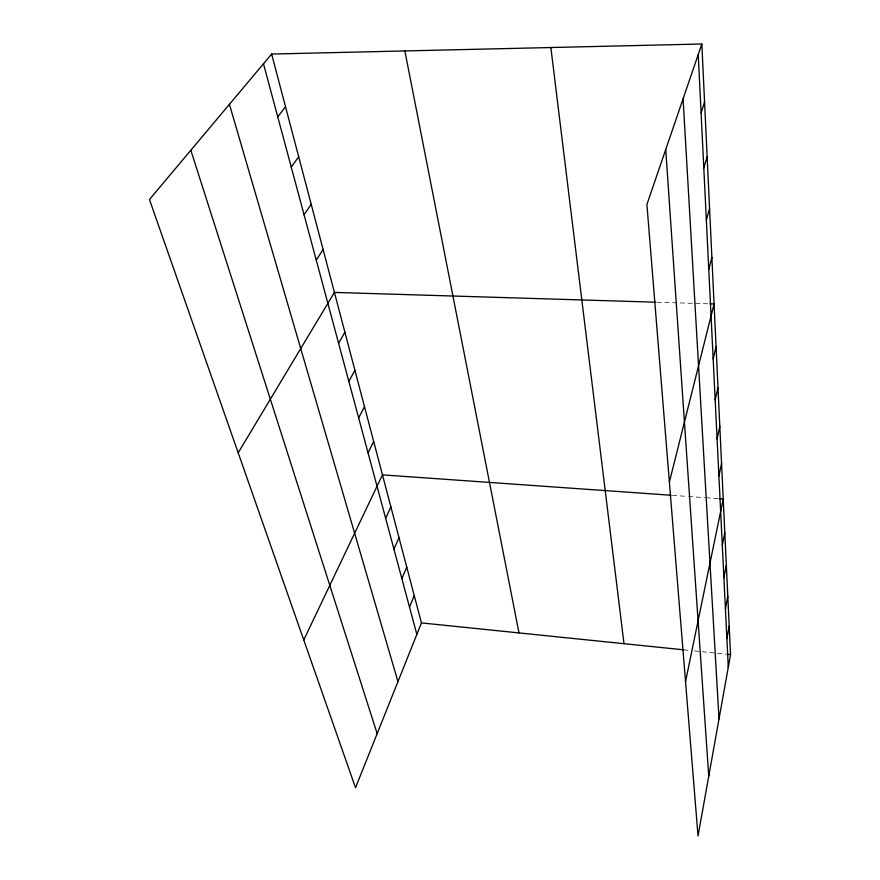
<?xml version="1.0" encoding="UTF-8"?>
<svg xmlns="http://www.w3.org/2000/svg" width="880" height="880" viewBox="0 0 880 880"><rect width="100%" height="100%" fill="white"/><g stroke="black" fill="none" stroke-linecap="round" stroke-linejoin="round"><path stroke-width="0.66" stroke-dasharray="4.4 3.3" d="M657.14 302.247L708.62 303.809M672.386 495.341L687.236 496.397M688.567 496.485L704.561 497.618M705.892 497.706L717.893 498.553M683.573 649.803L689.029 650.364M694.496 650.925L726.539 654.203"/><path stroke-width="1.32" d="M701.844 44L730.543 654.621L698.027 836L646.91 204.501L701.844 44L271.645 54.054L149.457 199.518L355.52 787.732L421.443 622.908L271.645 54.054M726.891 638.616L729.201 626.043M725.428 608.828L727.793 596.266M723.899 577.764L726.341 565.213M722.315 545.325L724.812 532.796M685.531 681.637L723.228 498.938L719.224 498.652M718.905 475.948L721.556 463.518M717.09 438.79L719.818 426.437M715.176 399.828L717.992 387.574M713.163 358.93L716.078 346.808M669.383 482.075L714.065 303.974L709.984 303.853M708.774 269.313L711.876 257.532M706.354 220.088L709.577 208.538M703.802 168.058L707.146 156.783M701.096 112.97L704.572 102.025M409.497 607.068L414.249 595.573M401.863 578.655L406.769 567.171M393.921 549.098L398.992 537.636M385.649 518.32L390.896 506.891M303.754 639.958L382.459 474.87L671.033 495.242M368.038 452.804L373.67 441.485M358.655 417.901L364.496 406.648M348.854 381.414L354.915 370.26M338.602 343.266L344.894 332.222M238.194 452.804L334.411 292.413L655.809 302.203M316.272 260.161L323.092 249.425M304.084 214.808L311.201 204.27M291.258 167.079L298.694 156.772M277.739 116.809L285.527 106.777M421.443 622.908L683.573 649.803M727.87 654.346L730.543 654.621M190.839 150.249L377.157 733.645M229.427 104.302L397.958 681.626M263.483 63.756L416.845 634.403M404.866 50.941L519.002 632.918M550.858 47.531L623.997 643.687M665.72 149.534L708.752 776.16M683.078 98.846L719.015 718.916M698.236 54.549L728.288 667.183"/></g></svg>
